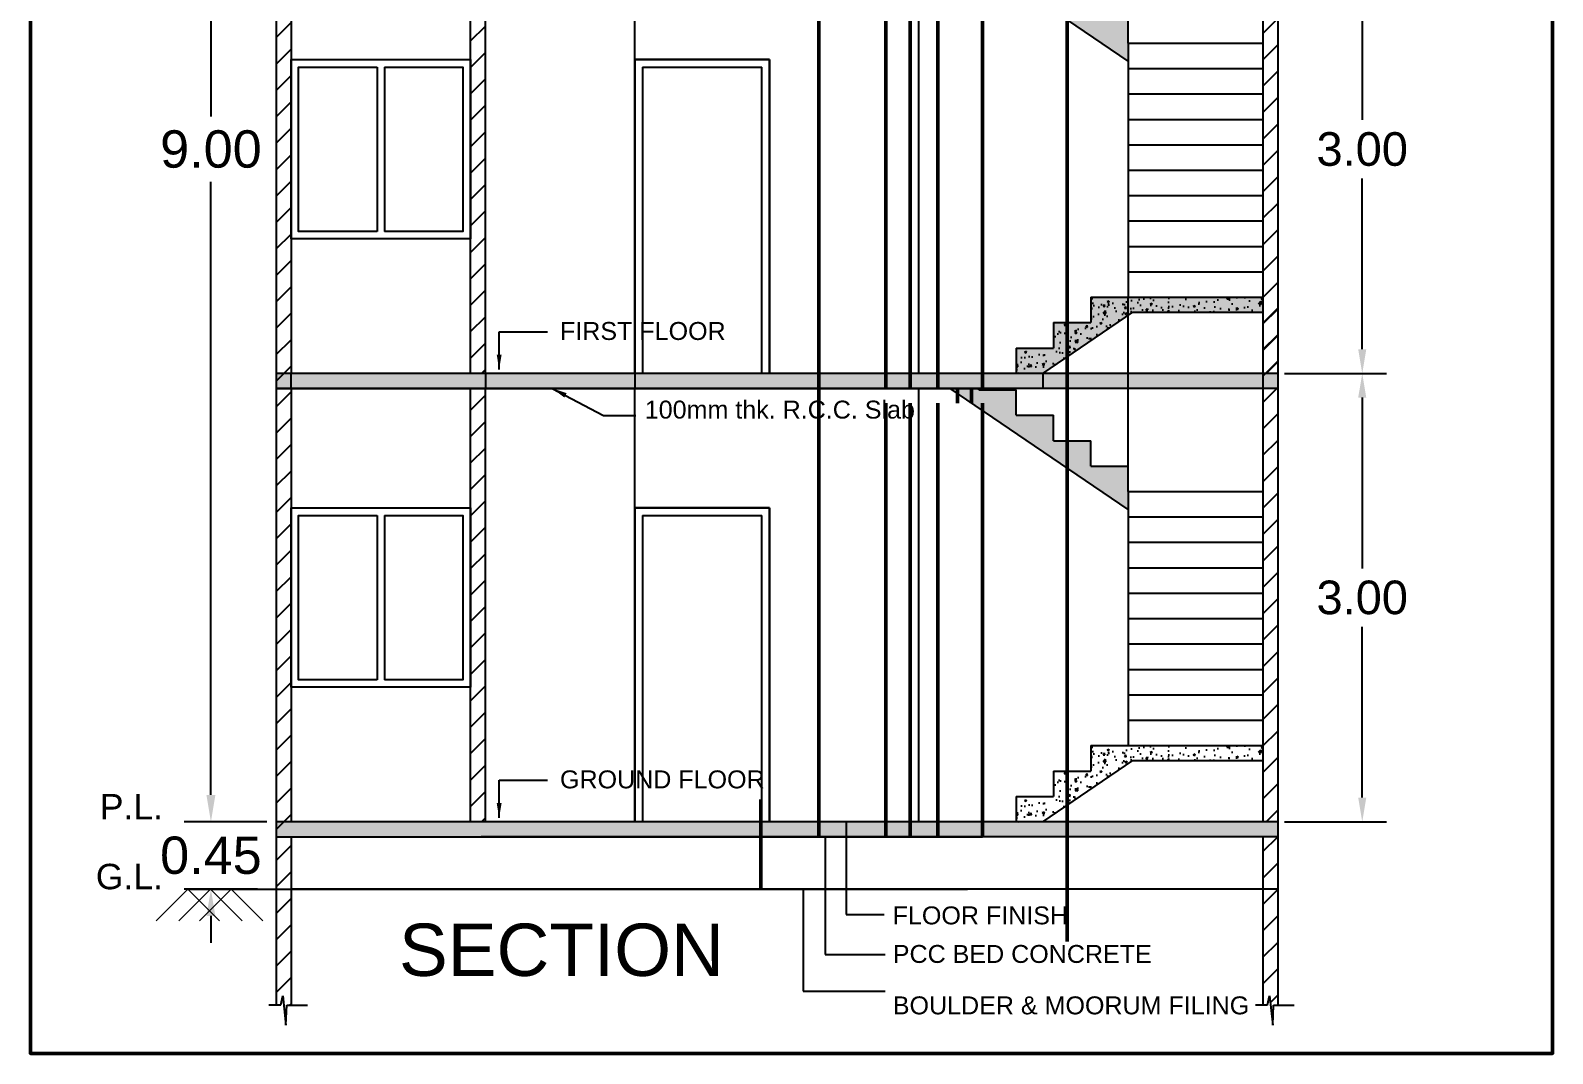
# Model space of a CAD drawing. Header units: inches. Extents: x 0 to 40.4, y 0 to 32.2.
# Drawn here: x 11.26 to 21.44, y 17.89 to 24.73 of the extents above; entities that cross this region are included whole.
import ezdxf

# ---------------------------------------------------------------- set-up
doc = ezdxf.new("R2010")
doc.units = ezdxf.units.IN
doc.header["$MEASUREMENT"] = 0
doc.layers.get('DEFPOINTS').update_dxf_attribs({"lineweight": 25})
doc.layers.add('FLOOR-GROUND', color=7, linetype='Continuous', lineweight=50)
doc.layers.add('FLOOR01', color=7, linetype='Continuous', lineweight=50)
doc.styles.get("Standard").update_dxf_attribs({"font": 'arial.ttf'})
doc.dimstyles.get("Standard").update_dxf_attribs({"dimtxt": 0.25, "dimasz": 0.18, "dimexe": 0.18, "dimexo": 0.0625, "dimgap": 0.09, "dimtad": 0, "dimtih": 1, "dimtoh": 1, "dimzin": 0, "dimdsep": 46, "dimtxsty": 'Standard', "dimcen": 0.09, "dimadec": 0, "dimazin": 0, "dimtfac": 1, "dimtofl": 0, "dimtmove": 0, "dimatfit": 3, "dimfxl": 1, "dimtolj": 1, "dimtzin": 0, "dimarcsym": 0})
pattern_1 = [(50, (-40.74495, -154.32627), (0.14345204, -0.01255043), [0.015, -0.165]), (355, (-40.74495, -154.32627), (-0.02775027, 0.15043843), [0.012, -0.132]), (100.4514, (-40.733, -154.32731), (0.11570188, 0.13788791), [0.01274804, -0.14022842]), (46.1842, (-40.74495, -154.28627), (0.21344821, -0.0331038), [0.0225, -0.2475]), (96.6356, (-40.72716, -154.28903), (0.18693254, 0.19482357), [0.01912206, -0.2103426]), (351.1842, (-40.74495, -154.28627), (0.1869324, 0.19482372), [0.018, -0.198]), (21, (-40.72495, -154.29627), (0.11938141, -0.08052378), [0.015, -0.165]), (326, (-40.72495, -154.29627), (0.04866307, 0.14503001), [0.012, -0.132]), (71.4514, (-40.715, -154.30298), (0.16804453, 0.0645061), [0.01274804, -0.14022842]), (37.5, (-40.74495, -154.326267), (0.002431971, 0.066578771), [0, -0.1304, 0, -0.134, 0, -0.1325]), (7.5, (-40.74495, -154.32627), (0.052613907, 0.078882342), [0, -0.0764, 0, -0.1274, 0, -0.0505]), (327.5, (-40.78955, -154.326267), (0.106764487, -0.004510974), [0, -0.05, 0, -0.156, 0, -0.207]), (317.5, (-40.80955, -154.32627), (0.116637234, 0.020020996), [0, -0.065, 0, -0.1036, 0, -0.147])]
pattern_2 = [(45, (-40.74495, -154.32627), (-0.08838835, 0.08838835), [])]
pattern_3 = [(50, (-40.74495, -151.32627), (0.14345204, -0.01255043), [0.015, -0.165]), (355, (-40.74495, -151.32627), (-0.02775027, 0.15043843), [0.012, -0.132]), (100.4514, (-40.733, -151.32731), (0.11570188, 0.13788791), [0.01274804, -0.14022842]), (46.1842, (-40.74495, -151.28627), (0.21344821, -0.0331038), [0.0225, -0.2475]), (96.6356, (-40.72716, -151.28903), (0.18693254, 0.19482357), [0.01912206, -0.2103426]), (351.1842, (-40.74495, -151.28627), (0.1869324, 0.19482372), [0.018, -0.198]), (21, (-40.72495, -151.29627), (0.11938141, -0.08052378), [0.015, -0.165]), (326, (-40.72495, -151.29627), (0.04866307, 0.14503001), [0.012, -0.132]), (71.4514, (-40.715, -151.30298), (0.16804453, 0.0645061), [0.01274804, -0.14022842]), (37.5, (-40.74495, -151.326267), (0.002431971, 0.066578771), [0, -0.1304, 0, -0.134, 0, -0.1325]), (7.5, (-40.74495, -151.32627), (0.052613907, 0.078882342), [0, -0.0764, 0, -0.1274, 0, -0.0505]), (327.5, (-40.78955, -151.326267), (0.106764487, -0.004510974), [0, -0.05, 0, -0.156, 0, -0.207]), (317.5, (-40.80955, -151.32627), (0.116637234, 0.020020996), [0, -0.065, 0, -0.1036, 0, -0.147])]

# ---------------------------------------------------------------- blocks, each defined once
blk = doc.blocks.new('*D7')
at = {"color": 0, "lineweight": -2, "transparency": 16777216}
for p, q in [((19.648, 22.436), (20.331, 22.436)), ((20.169, 22.274), (20.169, 21.132)), ((20.169, 19.598), (20.169, 20.74)), ((19.648, 19.436), (20.331, 19.436))]:
    blk.add_line(p, q, dxfattribs=at)
at = {"color": 0, "transparency": 16777216}
for points in [[(20.142, 22.274), (20.196, 22.274), (20.169, 22.436)], [(20.142, 19.598), (20.196, 19.598), (20.169, 19.436)]]:
    blk.add_solid(points, dxfattribs=at)
at = {"layer": 'DEFPOINTS', "color": 0, "transparency": 16777216}
for p in [(19.592, 22.436), (20.169, 22.436), (19.592, 19.436)]:
    blk.add_point(p, dxfattribs=at)
at = {"color": 0, "transparency": 16777216, "insert": (20.169, 20.936), "char_height": 0.225, "attachment_point": 5}
blk.add_mtext('\\A1;3.00', dxfattribs=at)
blk = doc.blocks.new('*D9')
at = {"color": 0, "lineweight": -2, "transparency": 16777216}
for p, q in [((12.842, 28.436), (12.288, 28.436)), ((12.468, 28.256), (12.468, 24.154)), ((12.468, 19.616), (12.468, 23.718)), ((12.842, 19.436), (12.288, 19.436))]:
    blk.add_line(p, q, dxfattribs=at)
at = {"color": 0, "transparency": 16777216}
for points in [[(12.438, 28.256), (12.498, 28.256), (12.468, 28.436)], [(12.438, 19.616), (12.498, 19.616), (12.468, 19.436)]]:
    blk.add_solid(points, dxfattribs=at)
at = {"layer": 'DEFPOINTS', "color": 0, "transparency": 16777216}
for p in [(12.468, 28.436), (12.904, 28.436), (12.904, 19.436)]:
    blk.add_point(p, dxfattribs=at)
at = {"color": 0, "transparency": 16777216, "insert": (12.468, 23.936), "char_height": 0.25, "attachment_point": 5}
blk.add_mtext('\\A1;9.00', dxfattribs=at)
blk = doc.blocks.new('*D10')
at = {"color": 0, "lineweight": -2, "transparency": 16777216}
for p, q in [((12.468, 19.616), (12.468, 19.796)), ((12.779, 19.436), (12.288, 19.436)), ((12.779, 18.986), (12.288, 18.986)), ((12.468, 18.806), (12.468, 18.626))]:
    blk.add_line(p, q, dxfattribs=at)
at = {"color": 0, "transparency": 16777216}
for points in [[(12.438, 19.616), (12.498, 19.616), (12.468, 19.436)], [(12.438, 18.806), (12.498, 18.806), (12.468, 18.986)]]:
    blk.add_solid(points, dxfattribs=at)
at = {"layer": 'DEFPOINTS', "color": 0, "transparency": 16777216}
for p in [(12.842, 19.436), (12.468, 18.986), (12.842, 18.986)]:
    blk.add_point(p, dxfattribs=at)
at = {"color": 0, "transparency": 16777216, "insert": (12.468, 19.211), "char_height": 0.25, "attachment_point": 5}
blk.add_mtext('\\A1;0.45', dxfattribs=at)
blk = doc.blocks.new('*D6')
at = {"color": 0, "lineweight": -2, "transparency": 16777216}
for p, q in [((19.648, 25.436), (20.331, 25.436)), ((20.169, 25.274), (20.169, 24.132)), ((20.169, 22.598), (20.169, 23.74)), ((19.648, 22.436), (20.331, 22.436))]:
    blk.add_line(p, q, dxfattribs=at)
at = {"color": 0, "transparency": 16777216}
for points in [[(20.142, 25.274), (20.196, 25.274), (20.169, 25.436)], [(20.142, 22.598), (20.196, 22.598), (20.169, 22.436)]]:
    blk.add_solid(points, dxfattribs=at)
at = {"layer": 'DEFPOINTS', "color": 0, "transparency": 16777216}
for p in [(19.592, 25.436), (20.169, 25.436), (19.592, 22.436)]:
    blk.add_point(p, dxfattribs=at)
at = {"color": 0, "transparency": 16777216, "insert": (20.169, 23.936), "char_height": 0.225, "attachment_point": 5}
blk.add_mtext('\\A1;3.00', dxfattribs=at)

msp = doc.modelspace()

# ---------------------------------------------------------------- hatches: boundary and pattern name
h = msp.add_hatch()
h.set_pattern_fill('AR-CONC', color=256, scale=0.02, style=0)
h.set_pattern_definition(pattern_3)
h.paths.add_polyline_path([(14.204, 25.436), (14.204, 25.336), (17.412, 25.336), (18.604, 24.525), (18.604, 24.816), (18.354, 24.816), (18.354, 24.986), (18.104, 24.986), (18.104, 25.156), (17.854, 25.156), (17.854, 25.326), (17.604, 25.326), (17.604, 25.336), (18.032, 25.336), (18.032, 25.436), (18.635, 25.846), (19.504, 25.846), (19.504, 25.946), (18.354, 25.946), (18.354, 25.776), (18.104, 25.776), (18.104, 25.606), (17.854, 25.606), (17.854, 25.436)])
h = msp.add_hatch()
h.set_pattern_fill('AR-CONC', color=256, scale=0.02, style=0)
h.set_pattern_definition([(50, (-40.74495, -151.32627), (0.14345204, -0.01255043), [0.015, -0.165]), (355, (-40.74495, -151.32627), (-0.02775027, 0.15043843), [0.012, -0.132]), (100.4514, (-40.733, -151.32731), (0.11570188, 0.13788791), [0.01274804, -0.14022842]), (46.1842, (-40.74495, -151.28627), (0.21344821, -0.0331038), [0.0225, -0.2475]), (96.6356, (-40.72716, -151.28903), (0.18693254, 0.19482357), [0.01912206, -0.2103426]), (351.1842, (-40.74495, -151.28627), (0.1869324, 0.19482372), [0.018, -0.198]), (21, (-40.72495, -151.29627), (0.11938141, -0.08052378), [0.015, -0.165]), (326, (-40.72495, -151.29627), (0.04866307, 0.14503001), [0.012, -0.132]), (71.4514, (-40.715, -151.30298), (0.16804453, 0.0645061), [0.01274804, -0.14022842]), (37.5, (-40.74495, -151.326267), (0.002431971, 0.066578771), [0, -0.1304, 0, -0.134, 0, -0.1325]), (7.5, (-40.74495, -151.32627), (0.052613907, 0.078882342), [0, -0.0764, 0, -0.1274, 0, -0.0505]), (327.5, (-40.78955, -151.326267), (0.106764487, -0.004510974), [0, -0.05, 0, -0.156, 0, -0.207]), (317.5, (-40.80955, -151.32627), (0.116637234, 0.020020996), [0, -0.065, 0, -0.1036, 0, -0.147])])
h.paths.add_polyline_path([(14.204, 25.436), (14.204, 25.336), (17.412, 25.336), (18.604, 24.525), (18.604, 24.816), (18.354, 24.816), (18.354, 24.986), (18.104, 24.986), (18.104, 25.156), (17.854, 25.156), (17.854, 25.326), (17.604, 25.326), (17.604, 25.336), (18.032, 25.336), (18.032, 25.436), (18.635, 25.846), (19.504, 25.846), (19.504, 25.946), (18.354, 25.946), (18.354, 25.776), (18.104, 25.776), (18.104, 25.606), (17.854, 25.606), (17.854, 25.436)])
h = msp.add_hatch()
h.set_pattern_fill('ANSI31', color=256, style=0)
h.set_pattern_definition([(45, (-47.34495, -154.18305), (-0.08838835, 0.08838835), [])])
h.paths.add_polyline_path([(13.004, 25.336), (12.904, 25.336), (12.904, 22.479), (12.904, 22.367), (13.004, 22.368)])
h = msp.add_hatch()
h.set_pattern_fill('ANSI31', color=256, style=0)
h.set_pattern_definition([(45, (-129.30503, -181.95805), (-0.08838835, 0.08838835), [])])
h.paths.add_polyline_path([(14.304, 25.336), (14.204, 25.336), (14.204, 22.436), (14.304, 22.436)])
h = msp.add_hatch()
h.set_pattern_fill('ANSI31', color=256, style=0)
h.set_pattern_definition([(45, (-40.74495, -151.32627), (-0.08838835, 0.08838835), [])])
h.paths.add_polyline_path([(19.604, 25.225), (19.504, 25.223), (19.504, 22.436), (19.604, 22.436)])
h = msp.add_hatch()
h.set_pattern_fill('AR-CONC', color=256, scale=0.02, style=0)
h.set_pattern_definition(pattern_1)
h.paths.add_polyline_path([(14.204, 22.436), (14.204, 22.336), (17.412, 22.336), (18.604, 21.525), (18.604, 21.816), (18.354, 21.816), (18.354, 21.986), (18.104, 21.986), (18.104, 22.156), (17.854, 22.156), (17.854, 22.326), (17.604, 22.326), (17.604, 22.336), (18.032, 22.336), (18.032, 22.436), (18.635, 22.846), (19.504, 22.846), (19.504, 22.946), (18.354, 22.946), (18.354, 22.776), (18.104, 22.776), (18.104, 22.606), (17.854, 22.606), (17.854, 22.436)])
h = msp.add_hatch()
h.set_pattern_fill('AR-CONC', color=256, scale=0.02, style=0)
h.set_pattern_definition(pattern_1)
h.paths.add_polyline_path([(14.204, 22.436), (14.204, 22.336), (17.412, 22.336), (18.604, 21.525), (18.604, 21.816), (18.354, 21.816), (18.354, 21.986), (18.104, 21.986), (18.104, 22.156), (17.854, 22.156), (17.854, 22.326), (17.604, 22.326), (17.604, 22.336), (18.032, 22.336), (18.032, 22.436), (18.635, 22.846), (19.504, 22.846), (19.504, 22.946), (18.354, 22.946), (18.354, 22.776), (18.104, 22.776), (18.104, 22.606), (17.854, 22.606), (17.854, 22.436)])
h = msp.add_hatch()
h.set_pattern_fill('AR-CONC', color=256, scale=0.02, style=0)
h.set_pattern_definition(pattern_3)
h.paths.add_polyline_path([(18.635, 22.846), (19.504, 22.846), (19.504, 22.946), (18.354, 22.946), (18.354, 22.776), (18.104, 22.776), (18.104, 22.606), (17.854, 22.606), (17.854, 22.436), (18.032, 22.436)])
h = msp.add_hatch()
h.set_pattern_fill('ANSI31', color=256, style=0)
h.set_pattern_definition(pattern_2)
h.paths.add_polyline_path([(19.604, 22.946), (19.504, 22.946), (19.504, 22.336), (19.504, 22.223), (19.604, 22.225)])
h = msp.add_hatch()
h.set_pattern_fill('AR-CONC', color=256, scale=0.02, style=0)
h.set_pattern_definition([(50, (-129.30503, -187.95805), (0.143452037, -0.012550427), [0.015, -0.165]), (355, (-129.30503, -187.95805), (-0.02775027, 0.15043843), [0.012, -0.132]), (100.4514, (-129.29308, -187.9591), (0.11570188, 0.13788791), [0.01274804, -0.14022842]), (46.1842, (-129.30503, -187.91805), (0.21344821, -0.0331038), [0.0225, -0.2475]), (96.6356, (-129.28725, -187.9208), (0.18693254, 0.19482357), [0.01912206, -0.2103426]), (351.1842, (-129.30503, -187.91805), (0.18693239, 0.19482372), [0.018, -0.198]), (21, (-129.28503, -187.92805), (0.11938141, -0.08052378), [0.015, -0.165]), (326, (-129.28503, -187.92805), (0.04866307, 0.14503001), [0.012, -0.132]), (71.4514, (-129.27508, -187.93476), (0.168044526, 0.0645061), [0.01274804, -0.14022842]), (37.5, (-129.305033, -187.95805), (0.002431971, 0.066578771), [0, -0.1304, 0, -0.134, 0, -0.1325]), (7.5, (-129.30503, -187.95805), (0.052613907, 0.078882342), [0, -0.0764, 0, -0.1274, 0, -0.0505]), (327.5, (-129.349633, -187.95805), (0.106764487, -0.004510974), [0, -0.05, 0, -0.156, 0, -0.207]), (317.5, (-129.36963, -187.95805), (0.116637234, 0.020020996), [0, -0.065, 0, -0.1036, 0, -0.147])])
h.paths.add_polyline_path([(17.412, 22.336), (17.412, 22.436), (12.904, 22.436), (12.904, 22.336)])
h = msp.add_hatch()
h.set_pattern_fill('AR-CONC', color=256, scale=0.02, style=0)
h.set_pattern_definition([(50, (-129.30503, -187.95805), (0.143452037, -0.012550427), [0.015, -0.165]), (355, (-129.30503, -187.95805), (-0.02775027, 0.15043843), [0.012, -0.132]), (100.4514, (-129.29308, -187.9591), (0.11570188, 0.13788791), [0.01274804, -0.14022842]), (46.1842, (-129.30503, -187.91805), (0.21344821, -0.0331038), [0.0225, -0.2475]), (96.6356, (-129.28725, -187.9208), (0.18693254, 0.19482357), [0.01912206, -0.2103426]), (351.1842, (-129.30503, -187.91805), (0.18693239, 0.19482372), [0.018, -0.198]), (21, (-129.28503, -187.92805), (0.11938141, -0.08052378), [0.015, -0.165]), (326, (-129.28503, -187.92805), (0.04866307, 0.14503001), [0.012, -0.132]), (71.4514, (-129.27508, -187.93476), (0.168044526, 0.0645061), [0.01274804, -0.14022842]), (37.5, (-129.305033, -187.95805), (0.002431971, 0.066578771), [0, -0.1304, 0, -0.134, 0, -0.1325]), (7.5, (-129.30503, -187.95805), (0.052613907, 0.078882342), [0, -0.0764, 0, -0.1274, 0, -0.0505]), (327.5, (-129.349633, -187.95805), (0.106764487, -0.004510974), [0, -0.05, 0, -0.156, 0, -0.207]), (317.5, (-129.36963, -187.95805), (0.116637234, 0.020020996), [0, -0.065, 0, -0.1036, 0, -0.147])])
h.paths.add_polyline_path([(17.412, 22.336), (17.412, 22.436), (12.904, 22.436), (12.904, 22.336)])
h = msp.add_hatch()
h.set_pattern_fill('AR-CONC', color=256, scale=0.02, style=0)
h.set_pattern_definition(pattern_3)
h.paths.add_polyline_path([(19.604, 22.436), (12.904, 22.436), (12.904, 22.336), (19.604, 22.336)])
h = msp.add_hatch()
h.set_pattern_fill('ANSI31', color=256, style=0)
h.set_pattern_definition([(45, (-47.34495, -157.18305), (-0.08838835, 0.08838835), [])])
h.paths.add_polyline_path([(13.004, 22.336), (12.904, 22.336), (12.904, 19.479), (12.904, 19.367), (13.004, 19.368)])
h = msp.add_hatch()
h.set_pattern_fill('ANSI31', color=256, style=0)
h.set_pattern_definition([(45, (-129.30503, -184.95805), (-0.08838835, 0.08838835), [])])
h.paths.add_polyline_path([(14.304, 22.336), (14.204, 22.336), (14.204, 19.436), (14.304, 19.436)])
h = msp.add_hatch()
h.set_pattern_fill('ANSI31', color=256, style=0)
h.set_pattern_definition(pattern_2)
h.paths.add_polyline_path([(19.604, 22.225), (19.504, 22.223), (19.504, 19.436), (19.604, 19.436)])
h = msp.add_hatch()
h.set_pattern_fill('AR-CONC', color=256, scale=0.02, style=0)
h.set_pattern_definition(pattern_1)
h.paths.add_polyline_path([(18.635, 19.846), (19.504, 19.846), (19.504, 19.946), (18.354, 19.946), (18.354, 19.776), (18.104, 19.776), (18.104, 19.606), (17.854, 19.606), (17.854, 19.436), (18.032, 19.436)])
h = msp.add_hatch()
h.set_pattern_fill('AR-CONC', color=256, scale=0.02, style=0)
h.set_pattern_definition(pattern_1)
h.paths.add_polyline_path([(19.604, 19.436), (12.904, 19.436), (12.904, 19.336), (19.604, 19.336)])
h = msp.add_hatch()
h.set_pattern_fill('ANSI31', color=256, style=0)
h.set_pattern_definition(pattern_2)
h.paths.add_polyline_path([(13.004, 18.986), (13.004, 19.336), (12.904, 19.336), (12.904, 18.986), (12.904, 18.211), (12.936, 18.211), (12.948, 18.272), (12.97, 18.075), (12.976, 18.209), (13.004, 18.209)])
h = msp.add_hatch()
h.set_pattern_fill('ANSI31', color=256, style=0)
h.set_pattern_definition(pattern_2)
h.paths.add_polyline_path([(19.604, 19.336), (19.504, 19.336), (19.504, 18.986), (19.604, 18.986)])
h = msp.add_hatch()
h.set_pattern_fill('ANSI31', color=256, style=0)
h.set_pattern_definition(pattern_2)
h.paths.add_polyline_path([(19.604, 18.986), (19.504, 18.986), (19.504, 18.211), (19.536, 18.211), (19.548, 18.272), (19.57, 18.075), (19.576, 18.209), (19.604, 18.209)])

# ---------------------------------------------------------------- linework, layer by layer
for p, q in [((19.604, 30.836), (19.604, 18.986)), ((19.504, 30.736), (19.504, 19.436)), ((12.904, 29.486), (12.904, 21.986)), ((13.004, 28.336), (13.004, 22.436)), ((14.204, 22.432), (14.204, 25.336)), ((14.304, 22.436), (14.304, 25.336)), ((15.304, 22.436), (15.304, 25.336)), ((17.204, 22.436), (17.204, 25.336)), ((18.604, 24.525), (17.412, 25.336)), ((18.604, 24.525), (17.412, 25.336)), ((18.604, 24.646), (18.604, 24.816)), ((18.604, 24.646), (18.604, 22.946)), ((18.604, 24.646), (19.504, 24.646)), ((18.604, 24.646), (19.504, 24.646)), ((13.579, 24.486), (13.579, 23.386)), ((13.629, 24.486), (13.629, 23.386)), ((16.204, 24.536), (15.304, 24.536)), ((15.304, 24.536), (15.304, 22.436)), ((16.204, 24.536), (15.304, 24.536)), ((15.304, 24.536), (15.304, 22.436)), ((15.304, 24.536), (16.204, 24.536)), ((15.304, 24.536), (15.304, 22.436)), ((15.354, 24.486), (16.154, 24.486)), ((15.354, 24.486), (15.354, 22.436)), ((16.154, 22.436), (16.154, 24.486)), ((16.204, 24.536), (16.204, 22.436)), ((16.204, 24.536), (16.204, 22.436)), ((16.204, 22.436), (16.204, 24.536)), ((18.604, 24.476), (19.504, 24.476)), ((18.604, 24.306), (19.504, 24.306)), ((18.604, 24.136), (19.504, 24.136)), ((18.604, 23.966), (19.504, 23.966)), ((18.604, 23.796), (19.504, 23.796)), ((18.604, 23.626), (19.504, 23.626)), ((18.604, 23.456), (19.504, 23.456)), ((18.604, 23.286), (19.504, 23.286)), ((18.604, 23.116), (19.504, 23.116)), ((18.354, 22.946), (18.354, 22.776)), ((18.354, 22.946), (19.504, 22.946)), ((18.354, 22.946), (18.354, 22.776)), ((18.354, 22.946), (18.354, 22.776)), ((18.354, 22.946), (19.504, 22.946)), ((18.354, 22.946), (19.504, 22.946)), ((18.354, 22.946), (18.354, 22.776)), ((18.354, 22.946), (19.504, 22.946)), ((18.604, 21.816), (18.604, 22.946)), ((18.032, 22.436), (18.635, 22.846)), ((18.032, 22.436), (18.635, 22.846)), ((18.032, 22.436), (18.635, 22.846)), ((18.032, 22.436), (18.635, 22.846)), ((18.635, 22.846), (19.504, 22.846)), ((18.635, 22.846), (19.504, 22.846)), ((18.635, 22.846), (19.504, 22.846)), ((18.635, 22.846), (19.504, 22.846)), ((18.104, 22.776), (18.104, 22.606)), ((18.104, 22.776), (18.354, 22.776)), ((18.104, 22.776), (18.104, 22.606)), ((18.104, 22.776), (18.354, 22.776)), ((18.104, 22.776), (18.104, 22.606)), ((18.104, 22.776), (18.354, 22.776)), ((18.104, 22.776), (18.104, 22.606)), ((18.104, 22.776), (18.354, 22.776)), ((17.854, 22.606), (17.854, 22.436)), ((17.854, 22.606), (18.104, 22.606)), ((17.854, 22.606), (17.854, 22.436)), ((17.854, 22.606), (18.104, 22.606)), ((17.854, 22.606), (17.854, 22.436)), ((17.854, 22.606), (18.104, 22.606)), ((17.854, 22.606), (17.854, 22.436)), ((17.854, 22.606), (18.104, 22.606)), ((17.604, 22.436), (12.904, 22.436)), ((17.604, 22.436), (12.904, 22.436)), ((17.604, 22.436), (12.904, 22.436)), ((17.604, 22.436), (12.904, 22.436)), ((17.604, 22.436), (12.904, 22.436)), ((17.604, 22.436), (12.904, 22.436)), ((19.604, 22.436), (12.904, 22.436)), ((13.004, 22.336), (13.004, 22.436)), ((13.004, 22.336), (13.004, 22.436)), ((17.854, 22.436), (14.204, 22.436)), ((17.854, 22.436), (14.204, 22.436)), ((17.854, 22.436), (14.204, 22.436)), ((14.304, 22.436), (14.304, 22.336)), ((15.304, 22.436), (15.304, 22.336)), ((18.032, 22.436), (18.032, 22.336)), ((18.032, 22.436), (18.032, 22.336)), ((17.412, 22.336), (12.904, 22.336)), ((17.412, 22.336), (12.904, 22.336)), ((17.412, 22.336), (12.904, 22.336)), ((17.412, 22.336), (12.904, 22.336)), ((17.412, 22.336), (12.904, 22.336)), ((17.412, 22.336), (12.904, 22.336)), ((12.904, 22.336), (17.628, 22.336)), ((13.004, 22.336), (13.004, 19.436)), ((17.412, 22.336), (14.204, 22.336)), ((14.204, 19.432), (14.204, 22.336)), ((19.604, 22.336), (14.276, 22.336)), ((14.304, 19.436), (14.304, 22.336)), ((15.304, 19.436), (15.304, 22.336)), ((17.204, 19.436), (17.204, 22.336)), ((18.604, 21.525), (17.412, 22.336)), ((18.604, 21.525), (17.412, 22.336)), ((18.032, 22.336), (17.604, 22.336)), ((17.604, 22.326), (17.604, 22.336)), ((18.032, 22.336), (17.604, 22.336)), ((17.604, 22.326), (17.604, 22.336)), ((17.604, 22.326), (17.604, 22.336)), ((17.604, 22.326), (17.854, 22.326)), ((17.604, 22.326), (17.854, 22.326)), ((17.604, 22.326), (17.854, 22.326)), ((17.854, 22.156), (17.854, 22.326)), ((17.854, 22.156), (17.854, 22.326)), ((17.854, 22.156), (17.854, 22.326)), ((17.854, 22.156), (18.104, 22.156)), ((17.854, 22.156), (18.104, 22.156)), ((18.104, 21.986), (18.104, 22.156)), ((18.104, 21.986), (18.104, 22.156)), ((12.904, 21.986), (12.904, 18.211)), ((18.104, 21.986), (18.354, 21.986)), ((18.104, 21.986), (18.354, 21.986)), ((18.354, 21.816), (18.354, 21.986)), ((18.354, 21.816), (18.354, 21.986)), ((18.354, 21.816), (18.604, 21.816)), ((18.354, 21.816), (18.604, 21.816)), ((18.604, 21.646), (18.604, 21.816)), ((18.604, 21.646), (18.604, 19.946)), ((18.604, 21.646), (19.504, 21.646)), ((18.604, 21.646), (19.504, 21.646)), ((13.579, 21.486), (13.579, 20.386)), ((13.629, 21.486), (13.629, 20.386)), ((16.204, 21.536), (15.304, 21.536)), ((15.304, 21.536), (15.304, 19.436)), ((16.204, 21.536), (15.304, 21.536)), ((15.304, 21.536), (15.304, 19.436)), ((15.304, 21.536), (16.204, 21.536)), ((15.304, 21.536), (15.304, 19.436)), ((15.354, 21.486), (16.154, 21.486)), ((15.354, 21.486), (15.354, 19.436)), ((16.154, 19.436), (16.154, 21.486)), ((16.204, 21.536), (16.204, 19.436)), ((16.204, 21.536), (16.204, 19.436)), ((16.204, 19.436), (16.204, 21.536)), ((18.604, 21.476), (19.504, 21.476)), ((18.604, 21.306), (19.504, 21.306)), ((18.604, 21.136), (19.504, 21.136)), ((18.604, 20.966), (19.504, 20.966)), ((18.604, 20.796), (19.504, 20.796)), ((18.604, 20.626), (19.504, 20.626)), ((18.604, 20.456), (19.504, 20.456)), ((18.604, 20.286), (19.504, 20.286)), ((18.604, 20.116), (19.504, 20.116)), ((18.354, 19.946), (18.354, 19.776)), ((18.354, 19.946), (19.504, 19.946)), ((18.032, 19.436), (18.635, 19.846)), ((18.104, 19.776), (18.104, 19.606)), ((18.104, 19.776), (18.354, 19.776)), ((18.635, 19.846), (19.504, 19.846)), ((17.854, 19.606), (17.854, 19.436)), ((17.854, 19.606), (18.104, 19.606)), ((19.604, 19.436), (12.904, 19.436)), ((16.717, 19.436), (16.717, 18.815)), ((12.904, 19.336), (17.628, 19.336)), ((13.004, 19.336), (13.004, 18.986)), ((19.604, 19.336), (14.276, 19.336)), ((16.577, 19.336), (16.577, 18.548)), ((19.504, 19.336), (19.504, 18.986)), ((12.313, 18.986), (17.528, 18.986)), ((19.604, 18.986), (13.004, 18.986)), ((13.004, 18.986), (13.004, 18.209)), ((19.604, 18.986), (14.376, 18.986)), ((16.43, 18.986), (16.43, 18.302)), ((19.504, 18.986), (19.504, 18.211)), ((19.604, 18.986), (19.604, 18.209)), ((16.717, 18.815), (16.972, 18.815)), ((16.577, 18.548), (16.978, 18.548)), ((12.936, 18.211), (12.948, 18.272)), ((12.948, 18.272), (12.97, 18.075)), ((16.43, 18.302), (16.977, 18.302)), ((19.536, 18.211), (19.548, 18.272)), ((19.548, 18.272), (19.57, 18.075)), ((12.855, 18.211), (12.936, 18.211)), ((12.97, 18.075), (12.976, 18.209)), ((12.976, 18.209), (13.113, 18.209)), ((19.455, 18.211), (19.536, 18.211)), ((19.57, 18.075), (19.576, 18.209)), ((19.576, 18.209), (19.713, 18.209))]:
    msp.add_line(p, q)
at = {"lineweight": 5}
for p, q in [((12.313, 18.986), (12.101, 18.774)), ((12.465, 18.986), (12.253, 18.774)), ((12.525, 18.774), (12.313, 18.986)), ((12.604, 18.986), (12.392, 18.774)), ((12.677, 18.774), (12.465, 18.986)), ((12.816, 18.774), (12.604, 18.986))]:
    msp.add_line(p, q, dxfattribs=at)
for points in [[(13.004, 24.536), (14.204, 24.536), (14.204, 23.336), (13.004, 23.336)], [(13.004, 21.536), (14.204, 21.536), (14.204, 20.336), (13.004, 20.336)]]:
    msp.add_lwpolyline(points, close=True)
for points in [[(13.579, 23.386), (13.054, 23.386), (13.054, 24.486), (13.579, 24.486)], [(13.629, 24.486), (14.154, 24.486), (14.154, 23.386), (13.629, 23.386)], [(13.579, 20.386), (13.054, 20.386), (13.054, 21.486), (13.579, 21.486)], [(13.629, 21.486), (14.154, 21.486), (14.154, 20.386), (13.629, 20.386)]]:
    msp.add_lwpolyline(points)
at = {"layer": 'FLOOR-GROUND', "color": 233}
msp.add_line((18.196, 18.636), (18.196, 30.736), dxfattribs=at)
at = {"layer": 'FLOOR-GROUND', "color": 151}
msp.add_line((16.534, 19.336), (16.534, 28.336), dxfattribs=at)
at = {"layer": 'FLOOR-GROUND', "color": 146}
msp.add_line((17.462, 22.236), (17.462, 22.336), dxfattribs=at)
at = {"layer": 'FLOOR-GROUND', "color": 242}
msp.add_line((17.555, 22.236), (17.555, 22.336), dxfattribs=at)
at = {"layer": 'FLOOR-GROUND', "color": 74, "linetype": 'Continuous'}
msp.add_line((16.983, 19.336), (16.983, 22.236), dxfattribs=at)
at = {"layer": 'FLOOR-GROUND', "color": 13}
msp.add_line((17.146, 19.336), (17.146, 22.236), dxfattribs=at)
at = {"layer": 'FLOOR-GROUND', "color": 91, "linetype": 'Continuous'}
msp.add_line((17.33, 19.336), (17.33, 22.236), dxfattribs=at)
at = {"layer": 'FLOOR-GROUND', "color": 231}
msp.add_line((17.628, 19.336), (17.628, 22.236), dxfattribs=at)
at = {"layer": 'FLOOR-GROUND', "color": 105}
msp.add_line((16.146, 18.986), (16.146, 19.586), dxfattribs=at)
at = {"layer": 'FLOOR-GROUND', "color": 141}
msp.add_lwpolyline([(11.261, 31.24), (21.442, 31.24), (21.442, 17.886), (11.261, 17.886)], close=True, dxfattribs=at)
at = {"layer": 'FLOOR01', "color": 74, "linetype": 'Continuous'}
msp.add_line((16.983, 22.341), (16.983, 25.241), dxfattribs=at)
at = {"layer": 'FLOOR01', "color": 13}
msp.add_line((17.146, 22.341), (17.146, 25.241), dxfattribs=at)
at = {"layer": 'FLOOR01', "color": 91, "linetype": 'Continuous'}
msp.add_line((17.33, 22.341), (17.33, 25.241), dxfattribs=at)
at = {"layer": 'FLOOR01', "color": 231}
msp.add_line((17.628, 22.341), (17.628, 25.241), dxfattribs=at)

# ---------------------------------------------------------------- texts
at = {"width": 1}
for s, height, p in [('FIRST FLOOR', 0.12, (14.803, 22.66)), ('100mm thk. R.C.C. Slab', 0.12, (15.37, 22.134)), ('GROUND FLOOR', 0.12, (14.803, 19.66)), ('P.L.', 0.17, (11.725, 19.452)), ('G.L.', 0.17, (11.698, 18.985)), ('FLOOR FINISH', 0.12, (17.028, 18.75)), ('PCC BED CONCRETE', 0.12, (17.029, 18.492)), ('BOULDER & MOORUM FILING', 0.12, (17.029, 18.148))]:
    msp.add_text(s, height=height, dxfattribs=at).set_placement(p)
at = {"layer": 'FLOOR-GROUND', "color": 141}
msp.add_text('SECTION', height=0.35, dxfattribs=at).set_placement((13.726, 18.405))

# ---------------------------------------------------------------- dimensions: what is measured, and where the dimension line sits
at = {"color": 7}
for p1, p2, distance, picture, middle in [((12.904, 19.436), (12.904, 28.436), 0.437, '*D9', (12.468, 23.936)), ((12.842, 19.436), (12.842, 18.986), -0.374, '*D10', (12.468, 19.211))]:
    dim = msp.add_aligned_dim(p1=p1, p2=p2, distance=distance, dimstyle='Standard', dxfattribs=at)
    dim.commit()
    dim.dimension.update_dxf_attribs({"geometry": picture, "text_midpoint": middle})
for base, p1, p2, picture, middle in [((20.169, 25.436), (19.592, 22.436), (19.592, 25.436), '*D6', (20.169, 23.936)), ((20.169, 22.436), (19.592, 19.436), (19.592, 22.436), '*D7', (20.169, 20.936))]:
    dim = msp.add_linear_dim(base=base, p1=p1, p2=p2, angle=90, dimstyle='Standard', override={"dimscale": 0.9}, dxfattribs=at)
    dim.commit()
    dim.dimension.update_dxf_attribs({"geometry": picture, "text_midpoint": middle})

# ---------------------------------------------------------------- leaders
for points in [[(14.396, 22.462), (14.396, 22.714), (14.719, 22.714)], [(14.751, 22.336), (15.095, 22.155), (15.31, 22.155)], [(14.751, 22.336), (15.095, 22.155), (15.31, 22.155)], [(14.396, 19.462), (14.396, 19.714), (14.719, 19.714)]]:
    msp.add_leader(points, dimstyle='Standard', override={"dimasz": 0.1})

doc.saveas('drawing.dxf')
